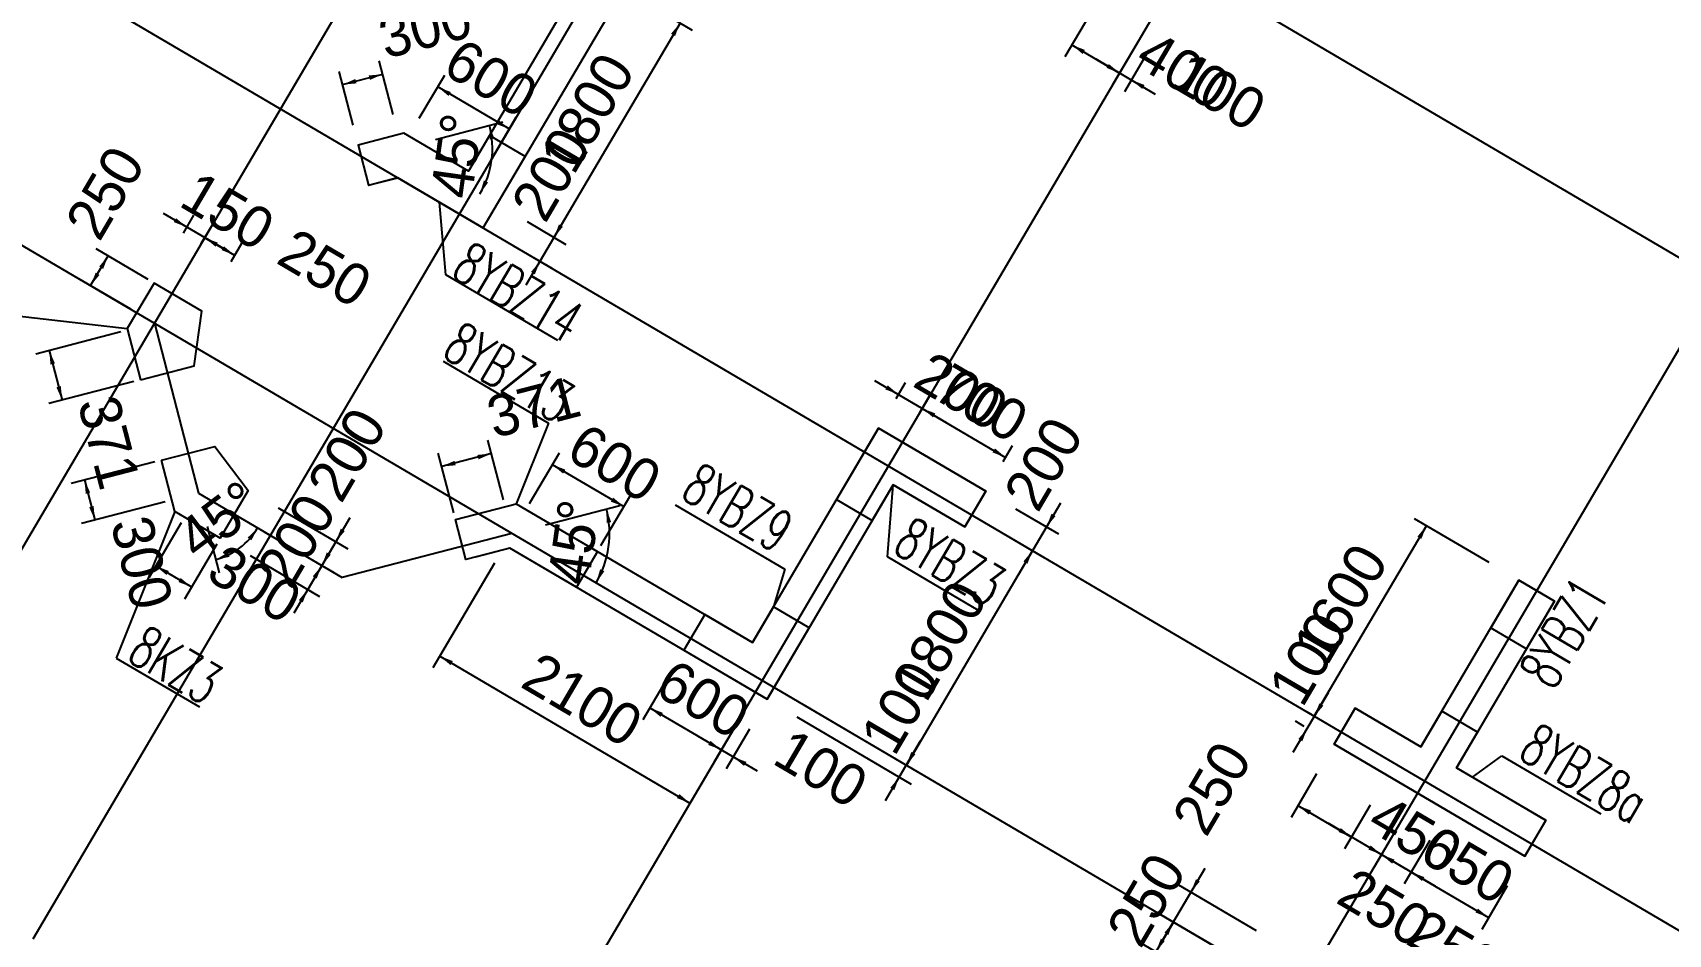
# Model space of a CAD drawing. Extents: x 387171 to 699106, y 11966 to 245688.
# Drawn here: x 584335 to 596167, y 123396 to 129922 of the extents above; entities that cross this region are included whole.
import ezdxf

# ---------------------------------------------------------------- set-up
doc = ezdxf.new("R2010")
doc.units = 0
doc.header["$LTSCALE"] = 100
doc.header["$MEASUREMENT"] = 0
for name, color, linetype in [('b边缘构件', 235, 'Continuous'), ('colu-主楼', 7, 'Continuous'), ('DIM', 3, 'Continuous'), ('DOTE', 253, 'Continuous'), ('NUM', 7, 'Continuous'), ('wall-主楼', 2, 'Continuous'), ('Y阴影', 254, 'Continuous'), ('小尺寸', 4, 'Continuous'), ('网格', 253, 'Continuous'), ('边缘构件标注', 1, 'Continuous')]:
    doc.layers.add(name, color=color, linetype=linetype)
doc.layers.add('REIN', color=6, linetype='Continuous', lineweight=18)
doc.styles.add('hztxt', font='hztxt')
doc.styles.get("Standard").update_dxf_attribs({"font": 'standard'})
doc.dimstyles.get("Standard").update_dxf_attribs({"dimtxt": 300, "dimasz": 100, "dimexe": 100, "dimexo": 250, "dimgap": 100, "dimtad": 0, "dimtoh": 1, "dimdec": 0, "dimdsep": 46, "dimcen": 0.09, "dimclrt": 7, "dimadec": 0, "dimazin": 0, "dimtfac": 1, "dimtdec": 4, "dimtofl": 0, "dimtmove": 0, "dimatfit": 3, "dimfxl": 1, "dimtolj": 1, "dimtzin": 0, "dimarcsym": 0})

# ---------------------------------------------------------------- blocks, each defined once
blk = doc.blocks.new('*D1610')
at = {"layer": '小尺寸', "color": 0, "linetype": 'ByBlock', "lineweight": -2}
for p, q in [((591770, 126517), (591466, 126000)), ((591445, 126476), (591755, 126294)), ((591344, 126304), (591654, 126122))]:
    blk.add_line(p, q, dxfattribs=at)
for points in [[(591669, 126345), (591705, 126440), (591734, 126423)], [(591567, 126173), (591531, 126078), (591502, 126095)]]:
    blk.add_solid(points, dxfattribs=at)
at = {"layer": '小尺寸', "color": 7, "linetype": 'Continuous', "lineweight": -2, "insert": (591648, 126802), "char_height": 300, "width": 566.67, "attachment_point": 5, "rotation": 59.5454, "style": 'hztxt'}
blk.add_mtext('200', dxfattribs=at)
blk = doc.blocks.new('*D1554')
at = {"layer": '小尺寸', "color": 0, "linetype": 'ByBlock', "lineweight": -2}
for p, q in [((591344, 126304), (591654, 126122)), ((591567, 126173), (590655, 124621)), ((589914, 125057), (590741, 124570))]:
    blk.add_line(p, q, dxfattribs=at)
for points in [[(591567, 126173), (591531, 126078), (591502, 126095)], [(590655, 124621), (590691, 124716), (590720, 124699)]]:
    blk.add_solid(points, dxfattribs=at)
at = {"layer": '小尺寸', "color": 7, "linetype": 'Continuous', "lineweight": -2, "insert": (590896, 125523), "char_height": 300, "width": 690, "attachment_point": 5, "rotation": 59.5454, "style": 'hztxt'}
blk.add_mtext('1800', dxfattribs=at)
blk = doc.blocks.new('*D1825')
at = {"layer": '小尺寸', "color": 0, "linetype": 'ByBlock', "lineweight": -2}
for p, q in [((589864, 124970), (590691, 124484)), ((589914, 125057), (590741, 124570)), ((590756, 124793), (590503, 124362))]:
    blk.add_line(p, q, dxfattribs=at)
for points in [[(590655, 124621), (590691, 124716), (590720, 124699)], [(590604, 124535), (590568, 124440), (590539, 124457)]]:
    blk.add_solid(points, dxfattribs=at)
at = {"layer": '小尺寸', "color": 7, "linetype": 'Continuous', "lineweight": -2, "insert": (590611, 125039), "char_height": 300, "width": 476.67, "attachment_point": 5, "rotation": 59.5454, "style": 'hztxt'}
blk.add_mtext('100', dxfattribs=at)
blk = doc.blocks.new('*D2082')
at = {"layer": '小尺寸', "color": 0, "linetype": 'ByBlock', "lineweight": -2}
for p, q in [((593623, 124558), (593438, 124242)), ((593488, 124328), (593876, 124100)), ((594011, 124330), (593825, 124014))]:
    blk.add_line(p, q, dxfattribs=at)
for points in [[(593488, 124328), (593583, 124292), (593566, 124263)], [(593876, 124100), (593781, 124137), (593798, 124165)]]:
    blk.add_solid(points, dxfattribs=at)
at = {"layer": '小尺寸', "color": 7, "linetype": 'Continuous', "lineweight": -2, "insert": (594338, 124119), "char_height": 300, "width": 576.67, "attachment_point": 5, "rotation": 329.5454, "style": 'hztxt'}
blk.add_mtext('450', dxfattribs=at)
blk = doc.blocks.new('*D49')
at = {"layer": '小尺寸', "color": 0, "linetype": 'ByBlock', "lineweight": -2}
for p, q in [((594011, 124330), (593825, 124014)), ((593704, 124202), (594264, 123872)), ((594227, 124203), (594041, 123887))]:
    blk.add_line(p, q, dxfattribs=at)
for points in [[(593876, 124100), (593781, 124137), (593798, 124165)], [(594092, 123973), (594186, 123937), (594169, 123908)]]:
    blk.add_solid(points, dxfattribs=at)
at = {"layer": '小尺寸', "color": 7, "linetype": 'Continuous', "lineweight": -2, "insert": (594115, 123588), "char_height": 300, "width": 566.67, "attachment_point": 5, "rotation": 329.5454, "style": 'hztxt'}
blk.add_mtext('250', dxfattribs=at)
blk = doc.blocks.new('*D554')
at = {"layer": '小尺寸', "color": 0, "linetype": 'ByBlock', "lineweight": -2}
for p, q in [((593454, 124715), (593708, 125146)), ((593585, 124986), (593520, 125024)), ((593534, 124900), (593470, 124938))]:
    blk.add_line(p, q, dxfattribs=at)
for points in [[(593606, 124974), (593643, 125068), (593672, 125051)], [(593556, 124887), (593519, 124793), (593491, 124810)]]:
    blk.add_solid(points, dxfattribs=at)
at = {"layer": '小尺寸', "color": 7, "linetype": 'Continuous', "lineweight": -2, "insert": (593562, 125392), "char_height": 300, "width": 476.67, "attachment_point": 5, "rotation": 59.5454, "style": 'hztxt'}
blk.add_mtext('100', dxfattribs=at)
blk = doc.blocks.new('*D811')
at = {"layer": '小尺寸', "color": 0, "linetype": 'ByBlock', "lineweight": -2}
for p, q in [((594870, 126087), (594331, 126404)), ((593606, 124974), (594417, 126353)), ((593585, 124986), (593520, 125024))]:
    blk.add_line(p, q, dxfattribs=at)
for points in [[(594417, 126353), (594381, 126258), (594352, 126275)], [(593606, 124974), (593643, 125068), (593672, 125051)]]:
    blk.add_solid(points, dxfattribs=at)
at = {"layer": '小尺寸', "color": 7, "linetype": 'Continuous', "lineweight": -2, "insert": (593796, 125790), "char_height": 300, "width": 685, "attachment_point": 5, "rotation": 59.5454, "style": 'hztxt'}
blk.add_mtext('1600', dxfattribs=at)
blk = doc.blocks.new('*D3248')
at = {"layer": '小尺寸', "color": 0, "linetype": 'ByBlock', "lineweight": -2}
for p, q in [((591979, 130049), (591802, 129747)), ((591853, 129833), (592198, 129630)), ((592324, 129846), (592147, 129544))]:
    blk.add_line(p, q, dxfattribs=at)
for points in [[(591853, 129833), (591947, 129797), (591930, 129768)], [(592198, 129630), (592103, 129667), (592120, 129695)]]:
    blk.add_solid(points, dxfattribs=at)
at = {"layer": '小尺寸', "color": 7, "linetype": 'Continuous', "lineweight": -2, "insert": (592659, 129649), "char_height": 300, "width": 576.67, "attachment_point": 5, "rotation": 329.5454, "style": 'hztxt'}
blk.add_mtext('400', dxfattribs=at)
blk = doc.blocks.new('*D3483')
at = {"layer": '小尺寸', "color": 0, "linetype": 'ByBlock', "lineweight": -2}
for p, q in [((592324, 129846), (592147, 129544)), ((592410, 129795), (592233, 129493)), ((592025, 129732), (592456, 129478))]:
    blk.add_line(p, q, dxfattribs=at)
for points in [[(592198, 129630), (592103, 129667), (592120, 129695)], [(592284, 129580), (592378, 129543), (592361, 129515)]]:
    blk.add_solid(points, dxfattribs=at)
at = {"layer": '小尺寸', "color": 7, "linetype": 'Continuous', "lineweight": -2, "insert": (592919, 129496), "char_height": 300, "width": 476.67, "attachment_point": 5, "rotation": 329.5454, "style": 'hztxt'}
blk.add_mtext('100', dxfattribs=at)
blk = doc.blocks.new('*D4089')
at = {"layer": '小尺寸', "color": 0, "linetype": 'ByBlock', "lineweight": -2}
for p, q in [((588918, 125236), (588749, 124949)), ((588800, 125035), (589317, 124731)), ((589486, 125018), (589266, 124645))]:
    blk.add_line(p, q, dxfattribs=at)
for points in [[(588800, 125035), (588894, 124999), (588877, 124970)], [(589317, 124731), (589222, 124767), (589239, 124796)]]:
    blk.add_solid(points, dxfattribs=at)
at = {"layer": '小尺寸', "color": 7, "linetype": 'Continuous', "lineweight": -2, "insert": (589185, 125098), "char_height": 300, "width": 556.67, "attachment_point": 5, "rotation": 329.5454, "style": 'hztxt'}
blk.add_mtext('600', dxfattribs=at)
blk = doc.blocks.new('*D229')
at = {"layer": '小尺寸', "color": 0, "linetype": 'ByBlock', "lineweight": -2}
for p, q in [((589486, 125018), (589266, 124645)), ((589144, 124832), (589575, 124579)), ((589521, 124882), (589352, 124594))]:
    blk.add_line(p, q, dxfattribs=at)
for points in [[(589317, 124731), (589222, 124767), (589239, 124796)], [(589403, 124680), (589498, 124644), (589481, 124615)]]:
    blk.add_solid(points, dxfattribs=at)
at = {"layer": '小尺寸', "color": 7, "linetype": 'Continuous', "lineweight": -2, "insert": (590038, 124596), "char_height": 300, "width": 476.67, "attachment_point": 5, "rotation": 329.5454, "style": 'hztxt'}
blk.add_mtext('100', dxfattribs=at)
blk = doc.blocks.new('*D457')
at = {"layer": '小尺寸', "color": 0, "linetype": 'ByBlock', "lineweight": -2}
for p, q in [((590425, 127405), (590942, 127101)), ((590581, 127275), (590648, 127390)), ((590753, 127174), (590821, 127289))]:
    blk.add_line(p, q, dxfattribs=at)
for points in [[(590598, 127304), (590503, 127340), (590520, 127369)], [(590770, 127203), (590865, 127166), (590848, 127138)]]:
    blk.add_solid(points, dxfattribs=at)
at = {"layer": '小尺寸', "color": 7, "linetype": 'Continuous', "lineweight": -2, "insert": (591053, 127326), "char_height": 300, "width": 566.67, "attachment_point": 5, "rotation": 329.5454, "style": 'hztxt'}
blk.add_mtext('200', dxfattribs=at)
blk = doc.blocks.new('*D2949')
at = {"layer": '小尺寸', "color": 0, "linetype": 'ByBlock', "lineweight": -2}
for p, q in [((590753, 127174), (590821, 127289)), ((590770, 127203), (591373, 126848)), ((591356, 126819), (591424, 126934))]:
    blk.add_line(p, q, dxfattribs=at)
for points in [[(590770, 127203), (590865, 127166), (590848, 127138)], [(591373, 126848), (591279, 126884), (591296, 126913)]]:
    blk.add_solid(points, dxfattribs=at)
at = {"layer": '小尺寸', "color": 7, "linetype": 'Continuous', "lineweight": -2, "insert": (591198, 127241), "char_height": 300, "width": 566.67, "attachment_point": 5, "rotation": 329.5454, "style": 'hztxt'}
blk.add_mtext('700', dxfattribs=at)
blk = doc.blocks.new('*D3922')
at = {"layer": '小尺寸', "color": 0, "linetype": 'ByBlock', "lineweight": -2}
for p, q in [((587675, 126083), (587229, 125324)), ((587280, 125410), (589090, 124346)), ((589486, 125018), (589040, 124260))]:
    blk.add_line(p, q, dxfattribs=at)
for points in [[(587280, 125410), (587374, 125374), (587357, 125345)], [(589090, 124346), (588996, 124382), (589013, 124411)]]:
    blk.add_solid(points, dxfattribs=at)
at = {"layer": '小尺寸', "color": 7, "linetype": 'Continuous', "lineweight": -2, "insert": (588312, 125094), "char_height": 300, "width": 775, "attachment_point": 5, "rotation": 329.5454, "style": 'hztxt'}
blk.add_mtext('2100', dxfattribs=at)
blk = doc.blocks.new('*D2030')
at = {"layer": '小尺寸', "color": 0, "linetype": 'ByBlock', "lineweight": -2}
for p, q in [((587929, 126514), (588145, 126882)), ((588094, 126796), (588612, 126492)), ((588446, 126210), (588663, 126578))]:
    blk.add_line(p, q, dxfattribs=at)
for points in [[(588094, 126796), (588189, 126759), (588172, 126731)], [(588612, 126492), (588517, 126528), (588534, 126557)]]:
    blk.add_solid(points, dxfattribs=at)
at = {"layer": '小尺寸', "color": 7, "linetype": 'Continuous', "lineweight": -2, "insert": (588544, 126807), "char_height": 300, "width": 556.67, "attachment_point": 5, "rotation": 329.5454, "style": 'hztxt'}
blk.add_mtext('600', dxfattribs=at)
blk = doc.blocks.new('*D1068')
at = {"layer": '小尺寸', "color": 0, "linetype": 'ByBlock', "lineweight": -2}
for p, q in [((587740, 126540), (587628, 126972)), ((587381, 126447), (587269, 126879)), ((587653, 126875), (587294, 126782))]:
    blk.add_line(p, q, dxfattribs=at)
for points in [[(587653, 126875), (587560, 126834), (587552, 126866)], [(587294, 126782), (587386, 126823), (587395, 126791)]]:
    blk.add_solid(points, dxfattribs=at)
at = {"layer": '小尺寸', "color": 7, "linetype": 'Continuous', "lineweight": -2, "insert": (587959, 127213), "char_height": 300, "width": 561.67, "attachment_point": 5, "rotation": 14.5454, "style": 'hztxt'}
blk.add_mtext('371', dxfattribs=at)
blk = doc.blocks.new('*D2524')
at = {"layer": '小尺寸', "color": 0, "linetype": 'ByBlock', "lineweight": -2}
for p, q in [((585409, 126374), (585175, 125976)), ((585668, 126221), (585434, 125823)), ((585225, 126062), (585484, 125910))]:
    blk.add_line(p, q, dxfattribs=at)
for points in [[(585225, 126062), (585320, 126026), (585303, 125997)], [(585484, 125910), (585390, 125946), (585406, 125975)]]:
    blk.add_solid(points, dxfattribs=at)
at = {"layer": '小尺寸', "color": 7, "linetype": 'Continuous', "lineweight": -2, "insert": (585941, 125931), "char_height": 300, "width": 566.67, "attachment_point": 5, "rotation": 329.5454, "style": 'hztxt'}
blk.add_mtext('300', dxfattribs=at)
blk = doc.blocks.new('*D1331')
at = {"layer": '小尺寸', "color": 0, "linetype": 'ByBlock', "lineweight": -2}
for p, q in [((585218, 126817), (584613, 126660)), ((584710, 126685), (584785, 126395)), ((585293, 126526), (584688, 126369))]:
    blk.add_line(p, q, dxfattribs=at)
for points in [[(584710, 126685), (584751, 126593), (584719, 126584)], [(584785, 126395), (584744, 126487), (584776, 126496)]]:
    blk.add_solid(points, dxfattribs=at)
at = {"layer": '小尺寸', "color": 7, "linetype": 'Continuous', "lineweight": -2, "insert": (585124, 126086), "char_height": 300, "width": 566.67, "attachment_point": 5, "rotation": 284.5454, "style": 'hztxt'}
blk.add_mtext('300', dxfattribs=at)
blk = doc.blocks.new('*D2783')
at = {"layer": '小尺寸', "color": 0, "linetype": 'ByBlock', "lineweight": -2}
for p, q in [((586111, 126483), (586614, 126187)), ((586629, 126410), (586325, 125893)), ((586010, 126310), (586513, 126014))]:
    blk.add_line(p, q, dxfattribs=at)
for points in [[(586528, 126238), (586564, 126332), (586593, 126315)], [(586426, 126065), (586390, 125971), (586361, 125987)]]:
    blk.add_solid(points, dxfattribs=at)
at = {"layer": '小尺寸', "color": 7, "linetype": 'Continuous', "lineweight": -2, "insert": (586609, 126869), "char_height": 300, "width": 566.67, "attachment_point": 5, "rotation": 59.5454, "style": 'hztxt'}
blk.add_mtext('200', dxfattribs=at)
blk = doc.blocks.new('*D3013')
at = {"layer": '小尺寸', "color": 0, "linetype": 'ByBlock', "lineweight": -2}
for p, q in [((586010, 126310), (586513, 126014)), ((585908, 126138), (586411, 125842)), ((586528, 126238), (586224, 125720))]:
    blk.add_line(p, q, dxfattribs=at)
for points in [[(586426, 126065), (586463, 126160), (586491, 126143)], [(586325, 125893), (586289, 125798), (586260, 125815)]]:
    blk.add_solid(points, dxfattribs=at)
at = {"layer": '小尺寸', "color": 7, "linetype": 'Continuous', "lineweight": -2, "insert": (586244, 126248), "char_height": 300, "width": 566.67, "attachment_point": 5, "rotation": 59.5454, "style": 'hztxt'}
blk.add_mtext('200', dxfattribs=at)
blk = doc.blocks.new('*D3730')
at = {"layer": '小尺寸', "color": 0, "linetype": 'ByBlock', "lineweight": -2}
for p, q in [((584754, 128091), (584881, 128307)), ((585171, 128136), (584795, 128357)), ((585044, 127920), (584668, 128141))]:
    blk.add_line(p, q, dxfattribs=at)
for points in [[(584881, 128307), (584845, 128212), (584816, 128229)], [(584754, 128091), (584791, 128185), (584819, 128169)]]:
    blk.add_solid(points, dxfattribs=at)
at = {"layer": '小尺寸', "color": 7, "linetype": 'Continuous', "lineweight": -2, "insert": (584860, 128764), "char_height": 300, "width": 566.67, "attachment_point": 5, "rotation": 59.5277, "style": 'hztxt'}
blk.add_mtext('250', dxfattribs=at)
blk = doc.blocks.new('*D1019')
at = {"layer": '小尺寸', "color": 0, "linetype": 'ByBlock', "lineweight": -2}
for p, q in [((585279, 128616), (585753, 128337)), ((585426, 128472), (585502, 128600)), ((585555, 128396), (585631, 128525))]:
    blk.add_line(p, q, dxfattribs=at)
for points in [[(585451, 128514), (585356, 128551), (585373, 128579)], [(585580, 128438), (585675, 128402), (585658, 128373)]]:
    blk.add_solid(points, dxfattribs=at)
at = {"layer": '小尺寸', "color": 7, "linetype": 'Continuous', "lineweight": -2, "insert": (585746, 128631), "char_height": 300, "width": 476.67, "attachment_point": 5, "rotation": 329.5454, "style": 'hztxt'}
blk.add_mtext('150', dxfattribs=at)
blk = doc.blocks.new('*D983')
at = {"layer": '小尺寸', "color": 0, "linetype": 'ByBlock', "lineweight": -2}
for p, q in [((585555, 128396), (585631, 128525)), ((585580, 128438), (585796, 128311)), ((585770, 128267), (585847, 128398))]:
    blk.add_line(p, q, dxfattribs=at)
for points in [[(585580, 128438), (585675, 128402), (585658, 128373)], [(585796, 128311), (585702, 128348), (585719, 128376)]]:
    blk.add_solid(points, dxfattribs=at)
at = {"layer": '小尺寸', "color": 7, "linetype": 'Continuous', "lineweight": -2, "insert": (586449, 128218), "char_height": 300, "width": 566.67, "attachment_point": 5, "rotation": 329.5454, "style": 'hztxt'}
blk.add_mtext('250', dxfattribs=at)
blk = doc.blocks.new('*D4378')
at = {"layer": '小尺寸', "color": 0, "linetype": 'ByBlock', "lineweight": -2}
for p, q in [((588823, 130106), (589105, 129941)), ((589018, 129991), (588106, 128440)), ((587911, 128555), (588192, 128389))]:
    blk.add_line(p, q, dxfattribs=at)
for points in [[(589018, 129991), (588982, 129897), (588953, 129914)], [(588106, 128440), (588142, 128534), (588171, 128518)]]:
    blk.add_solid(points, dxfattribs=at)
at = {"layer": '小尺寸', "color": 7, "linetype": 'Continuous', "lineweight": -2, "insert": (588347, 129342), "char_height": 300, "width": 690, "attachment_point": 5, "rotation": 59.5454, "style": 'hztxt'}
blk.add_mtext('1800', dxfattribs=at)
blk = doc.blocks.new('*D255')
at = {"layer": '小尺寸', "color": 0, "linetype": 'ByBlock', "lineweight": -2}
for p, q in [((588207, 128612), (587903, 128095)), ((587911, 128555), (588192, 128389)), ((587809, 128382), (588091, 128217))]:
    blk.add_line(p, q, dxfattribs=at)
for points in [[(588106, 128440), (588142, 128534), (588171, 128518)], [(588005, 128267), (587968, 128173), (587940, 128190)]]:
    blk.add_solid(points, dxfattribs=at)
at = {"layer": '小尺寸', "color": 7, "linetype": 'Continuous', "lineweight": -2, "insert": (588085, 128897), "char_height": 300, "width": 566.67, "attachment_point": 5, "rotation": 59.5454, "style": 'hztxt'}
blk.add_mtext('200', dxfattribs=at)
blk = doc.blocks.new('*D3700')
at = {"layer": '小尺寸', "color": 0, "linetype": 'ByBlock', "lineweight": -2}
for p, q in [((586943, 129329), (586842, 129718)), ((586653, 129253), (586552, 129642)), ((586577, 129546), (586867, 129621))]:
    blk.add_line(p, q, dxfattribs=at)
for points in [[(586577, 129546), (586669, 129587), (586678, 129555)], [(586867, 129621), (586775, 129580), (586766, 129612)]]:
    blk.add_solid(points, dxfattribs=at)
at = {"layer": '小尺寸', "color": 7, "linetype": 'Continuous', "lineweight": -2, "insert": (587175, 129959), "char_height": 300, "width": 566.67, "attachment_point": 5, "rotation": 14.5454, "style": 'hztxt'}
blk.add_mtext('300', dxfattribs=at)
blk = doc.blocks.new('*D2545')
at = {"layer": '小尺寸', "color": 0, "linetype": 'ByBlock', "lineweight": -2}
blk.add_line((587248, 129150), (587737, 129276), dxfattribs=at)
blk.add_arc((587006, 129087), 655, 329.5454, 14.5454, dxfattribs=at)
for points in [[(587640, 129251), (587674, 129156), (587641, 129150)], [(587570, 128755), (587599, 128852), (587629, 128837)]]:
    blk.add_solid(points, dxfattribs=at)
at = {"layer": '小尺寸', "color": 7, "linetype": 'Continuous', "lineweight": -2, "insert": (587555, 129010), "char_height": 300, "width": 463.33, "attachment_point": 8, "rotation": 82.0454, "style": 'hztxt'}
blk.add_mtext('45%%D', dxfattribs=at)
blk = doc.blocks.new('*D474')
at = {"layer": '小尺寸', "color": 0, "linetype": 'ByBlock', "lineweight": -2}
for p, q in [((587132, 129302), (587316, 129615)), ((587783, 129225), (587266, 129529)), ((587650, 128998), (587833, 129311))]:
    blk.add_line(p, q, dxfattribs=at)
for points in [[(587266, 129529), (587360, 129492), (587343, 129464)], [(587783, 129225), (587688, 129261), (587705, 129290)]]:
    blk.add_solid(points, dxfattribs=at)
at = {"layer": '小尺寸', "color": 7, "linetype": 'Continuous', "lineweight": -2, "insert": (587651, 129592), "char_height": 300, "width": 556.67, "attachment_point": 5, "rotation": 329.5454, "style": 'hztxt'}
blk.add_mtext('600', dxfattribs=at)
blk = doc.blocks.new('*D3657')
at = {"layer": '小尺寸', "color": 0, "linetype": 'ByBlock', "lineweight": -2}
for p, q in [((594442, 124076), (594256, 123761)), ((594307, 123847), (594867, 123517)), ((595002, 123747), (594817, 123431))]:
    blk.add_line(p, q, dxfattribs=at)
for points in [[(594307, 123847), (594402, 123810), (594385, 123782)], [(594867, 123517), (594773, 123554), (594790, 123582)]]:
    blk.add_solid(points, dxfattribs=at)
at = {"layer": '小尺寸', "color": 7, "linetype": 'Continuous', "lineweight": -2, "insert": (594714, 123898), "char_height": 300, "width": 556.67, "attachment_point": 5, "rotation": 329.5454, "style": 'hztxt'}
blk.add_mtext('650', dxfattribs=at)
blk = doc.blocks.new('*D3874')
at = {"layer": '小尺寸', "color": 0, "linetype": 'ByBlock', "lineweight": -2}
for p, q in [((594227, 124203), (594041, 123887)), ((594480, 123745), (593919, 124075)), ((594442, 124076), (594256, 123761))]:
    blk.add_line(p, q, dxfattribs=at)
for points in [[(594092, 123973), (593997, 124010), (594014, 124039)], [(594307, 123847), (594402, 123810), (594385, 123782)]]:
    blk.add_solid(points, dxfattribs=at)
at = {"layer": '小尺寸', "color": 7, "linetype": 'Continuous', "lineweight": -2, "insert": (594620, 123291), "char_height": 300, "width": 566.67, "attachment_point": 5, "rotation": 329.5454, "style": 'hztxt'}
blk.add_mtext('250', dxfattribs=at)
blk = doc.blocks.new('*D3885')
at = {"layer": '小尺寸', "color": 0, "linetype": 'ByBlock', "lineweight": -2}
for p, q in [((584974, 127756), (584358, 127596)), ((584455, 127621), (584548, 127263)), ((585067, 127397), (584451, 127237))]:
    blk.add_line(p, q, dxfattribs=at)
for points in [[(584455, 127621), (584496, 127529), (584464, 127520)], [(584548, 127263), (584507, 127355), (584539, 127364)]]:
    blk.add_solid(points, dxfattribs=at)
at = {"layer": '小尺寸', "color": 7, "linetype": 'Continuous', "lineweight": -2, "insert": (584886, 126957), "char_height": 300, "width": 561.67, "attachment_point": 5, "rotation": 284.5454, "style": 'hztxt'}
blk.add_mtext('371', dxfattribs=at)
blk = doc.blocks.new('*D536')
at = {"layer": 'DIM', "color": 0, "linetype": 'ByBlock', "lineweight": -2}
for p, q in [((592815, 123873), (592485, 123313)), ((593187, 123422), (592627, 123751)), ((593061, 123207), (592500, 123536))]:
    blk.add_line(p, q, dxfattribs=at)
for points in [[(592713, 123701), (592750, 123795), (592778, 123779)], [(592587, 123485), (592550, 123391), (592522, 123408)]]:
    blk.add_solid(points, dxfattribs=at)
at = {"layer": 'DIM', "color": 7, "linetype": 'Continuous', "lineweight": -2, "insert": (592866, 124454), "char_height": 300, "width": 566.67, "attachment_point": 5, "rotation": 59.5454, "style": 'hztxt'}
blk.add_mtext('250', dxfattribs=at)
blk = doc.blocks.new('*D763')
at = {"layer": 'DIM', "color": 0, "linetype": 'ByBlock', "lineweight": -2}
for p, q in [((593061, 123207), (592500, 123536)), ((592587, 123485), (592460, 123270)), ((592934, 122991), (592374, 123320))]:
    blk.add_line(p, q, dxfattribs=at)
for points in [[(592587, 123485), (592550, 123391), (592522, 123408)], [(592460, 123270), (592496, 123364), (592525, 123348)]]:
    blk.add_solid(points, dxfattribs=at)
at = {"layer": 'DIM', "color": 7, "linetype": 'Continuous', "lineweight": -2, "insert": (592391, 123647), "char_height": 300, "width": 566.67, "attachment_point": 5, "rotation": 59.5454, "style": 'hztxt'}
blk.add_mtext('250', dxfattribs=at)
blk = doc.blocks.new('*D2805')
at = {"layer": 'REIN', "color": 0, "linetype": 'ByBlock', "lineweight": -2}
blk.add_line((585598, 126347), (585685, 126013), dxfattribs=at)
blk.add_arc((585535, 126589), 496, 284.5454, 329.5454, dxfattribs=at)
for points in [[(585963, 126338), (585917, 126247), (585890, 126267)], [(585660, 126109), (585748, 126160), (585759, 126128)]]:
    blk.add_solid(points, dxfattribs=at)
at = {"layer": 'REIN', "color": 7, "linetype": 'Continuous', "lineweight": -2, "insert": (585774, 126273), "char_height": 300, "width": 463.33, "attachment_point": 8, "rotation": 37.0454, "style": 'hztxt'}
blk.add_mtext('45%%D', dxfattribs=at)
blk = doc.blocks.new('*D960')
at = {"layer": 'REIN', "color": 0, "linetype": 'ByBlock', "lineweight": -2}
blk.add_line((588045, 126361), (588582, 126500), dxfattribs=at)
blk.add_arc((587803, 126298), 705, 329.5454, 14.5454, dxfattribs=at)
for points in [[(588485, 126475), (588520, 126380), (588487, 126374)], [(588411, 125941), (588440, 126038), (588470, 126023)]]:
    blk.add_solid(points, dxfattribs=at)
at = {"layer": 'REIN', "color": 7, "linetype": 'Continuous', "lineweight": -2, "insert": (588402, 126214), "char_height": 300, "width": 463.33, "attachment_point": 8, "rotation": 82.0454, "style": 'hztxt'}
blk.add_mtext('45%%D', dxfattribs=at)

msp = doc.modelspace()

# ---------------------------------------------------------------- hatches: boundary and pattern name
at = {"layer": 'Y阴影'}
h = msp.add_hatch(dxfattribs=at)
h.set_pattern_fill('ANSI31', color=256, scale=25, angle=-30.45463, style=0)
h.set_pattern_definition([])
h.paths.add_polyline_path([(586765.6, 128817.9), (586975.8, 128872.4), (587594, 128508.9), (587898.1, 129026.1), (587639.5, 129178.2), (587487.4, 128919.6), (587020.7, 129194), (586690.2, 129108.3)], flags=0)
h = msp.add_hatch(dxfattribs=at)
h.set_pattern_fill('ANSI31', color=256, scale=25, angle=-30.45463, style=0)
h.set_pattern_definition([])
h.paths.add_polyline_path([(590453.8, 127059.4), (590149.7, 126542.2), (590408.3, 126390.1), (590560.4, 126648.7), (591077.6, 126344.6), (591229.7, 126603.2)], flags=0)
h = msp.add_hatch(dxfattribs=at)
h.set_pattern_fill('ANSI31', color=256, scale=25, angle=-30.45463, style=0)
h.set_pattern_definition([])
h.paths.add_polyline_path([(587832.4, 126512.7), (588420.3, 126167), (588268.8, 125908), (587787.4, 126191.1), (587468.5, 126108.3), (587393.2, 126398.7)], flags=0)
h = msp.add_hatch(dxfattribs=at)
h.set_pattern_fill('ANSI31', color=256, scale=25, angle=-30.45463, style=0)
h.set_pattern_definition([])
h.paths.add_polyline_path([(595085.7, 125960), (594882.9, 125615.2), (595141.5, 125463.2), (595344.3, 125808)], flags=0)
h = msp.add_hatch(dxfattribs=at)
h.set_pattern_fill('ANSI31', color=256, scale=25, angle=-30.45463, style=0)
h.set_pattern_definition([])
h.paths.add_polyline_path([(589196.7, 125710.5), (589044.6, 125451.9), (589648.1, 125097.1), (589952.2, 125614.3), (589693.6, 125766.3), (589541.5, 125507.7)], flags=0)
h = msp.add_hatch(dxfattribs=at)
h.set_pattern_fill('ANSI31', color=256, scale=25, angle=-30.45463, style=0)
h.set_pattern_definition([])
h.paths.add_polyline_path([(593902, 125032), (593749.9, 124773.3), (595129.2, 123962.4), (595281.2, 124221), (594634.7, 124601.1), (594786.7, 124859.7), (594528.1, 125011.8), (594376.1, 124753.2)], flags=0)

# ---------------------------------------------------------------- linework, layer by layer
at = {"layer": 'b边缘构件'}
for points in [[(586765.6, 128817.9), (586975.8, 128872.4), (587594, 128508.9), (587898.1, 129026.1), (587639.5, 129178.2), (587487.4, 128919.6), (587020.7, 129194), (586690.2, 129108.3)], [(587832.4, 126512.7), (588420.3, 126167), (588268.8, 125908), (587787.4, 126191.1), (587468.5, 126108.3), (587393.2, 126398.7)]]:
    msp.add_lwpolyline(points, close=True, dxfattribs=at)
for points in [[(590453.8, 127059.4), (590149.7, 126542.2), (590408.3, 126390.1), (590560.4, 126648.7), (591077.6, 126344.6), (591229.7, 126603.2), (590453.8, 127059.4)], [(588268.8, 125908), (587787.8, 126190.8), (587537.5, 126125.9)], [(595085.7, 125960), (594882.9, 125615.2), (595141.5, 125463.2), (595344.3, 125808), (595085.7, 125960)], [(589196.7, 125710.5), (589044.6, 125451.9), (589648.1, 125097.1), (589952.2, 125614.3), (589693.6, 125766.3), (589541.5, 125507.7), (589196.7, 125710.5)], [(593902, 125032), (593749.9, 124773.3), (595129.2, 123962.4), (595281.2, 124221), (594634.7, 124601.1), (594786.7, 124859.7), (594528.1, 125011.8), (594376.1, 124753.2), (593902, 125032)]]:
    msp.add_lwpolyline(points, dxfattribs=at)
at = {"layer": 'colu-主楼'}
for points in [[(585115.3, 127409.7), (585502.5, 127510.2), (585557.9, 127906.8), (585213.1, 128109.6), (585019.2, 127779.9)], [(585115.3, 127409.7), (585502.5, 127510.2), (585557.9, 127906.8), (585213.1, 128109.6), (585019.2, 127779.9)], [(585266.5, 126827), (585653.7, 126927.5), (585895, 126607.8), (585692.2, 126263), (585362.5, 126456.8)], [(585266.5, 126827), (585653.7, 126927.5), (585895, 126607.8), (585692.2, 126263), (585362.5, 126456.8)]]:
    msp.add_lwpolyline(points, close=True, dxfattribs=at)
at = {"layer": 'DOTE'}
for p, q in [((594660, 143880.5), (583042.3, 124121.8)), ((583218.7, 135953.7), (631186.4, 107749.7)), ((581089.9, 132333.2), (603972.6, 118878.6)), ((589550.4, 132230.8), (584335.4, 123361.5)), ((580177.5, 130781.5), (629391, 101845)), ((592653.7, 130406.1), (587438.7, 121536.8)), ((597293.1, 129418.3), (591317.8, 119256))]:
    msp.add_line(p, q, dxfattribs=at)
at = {"layer": 'NUM', "color": 200}
for p, q in [((584073, 127888.6), (585019.7, 127779.7)), ((585362.5, 126456.8), (584939.1, 125394.1)), ((584939.1, 125394.1), (585542.5, 125043.4))]:
    msp.add_line(p, q, dxfattribs=at)
at = {"layer": 'wall-主楼'}
for points in [[(586975.2, 128872.7), (587594, 128508.9), (588911.8, 130750.2), (587618.8, 131510.5), (588328.3, 132717.3), (589535.2, 132007.7), (589687.2, 132266.3), (588480.4, 132975.9), (589240.7, 134269), (589757.9, 133964.9), (591430.5, 136809.6), (591904.6, 136530.8), (592056.7, 136789.4), (591324, 137220.2), (589651.4, 134375.5), (589134.1, 134679.6), (587208.1, 131403.9), (588501.1, 130643.6), (587487.4, 128919.6), (587020.2, 129194.3), (586689.7, 129108.6), (586765.1, 128818.2)], [(587392.9, 126398.3), (587832.8, 126512.4), (589541.5, 125507.7), (590453.8, 127059.4), (591229.7, 126603.2), (591077.6, 126344.6), (590560.4, 126648.7), (589648.1, 125097.1), (587787.8, 126190.8), (587468.2, 126107.9)], [(595344.3, 125808), (594634.7, 124601.1), (595280.8, 124221.2), (595128.7, 123962.6), (593749.9, 124773.3), (593902, 125032), (594376.1, 124753.2), (595085.7, 125960)]]:
    msp.add_lwpolyline(points, close=True, dxfattribs=at)
at = {"layer": '网格'}
for p, q in [((585216.2, 127818.9), (585535.3, 126589.1)), ((585535.3, 126589.1), (586573, 125978.9)), ((587802.3, 126298.3), (586573, 125978.9))]:
    msp.add_line(p, q, dxfattribs=at)
at = {"layer": '边缘构件标注', "color": 200}
for p, q in [((587323.8, 128169.6), (587278.8, 128694.2)), ((588133, 127693.9), (587323.8, 128169.6)), ((587304.1, 127544.5), (588066.9, 127096)), ((588066.9, 127096), (587832.8, 126512.4)), ((590517.7, 126127.8), (590560.4, 126648.7)), ((588981.8, 126504.6), (589774.9, 126038.3)), ((591176.4, 125740.5), (590517.7, 126127.8)), ((589774.9, 126038.3), (589693.6, 125766.3)), ((594751.2, 124532.6), (594962.8, 124688.9)), ((594962.8, 124688.9), (595679.8, 124267.4))]:
    msp.add_line(p, q, dxfattribs=at)

# ---------------------------------------------------------------- texts
at = {"layer": 'NUM', "color": 200, "width": 0.7}
msp.add_text('8KZ3', height=300, rotation=329.54537, dxfattribs=at).set_placement((585005.9, 125384.9))
at = {"layer": '边缘构件标注', "color": 200, "width": 0.7}
for s, rotation, p in [('8YBZ14', 329.54537, (587351.7, 128161.2)), ('8YBZ13', 329.54537, (587285.6, 127581.9)), ('8YBZ9', 329.54537, (589011, 126561.2)), ('8YBZ3', 329.54537, (590545.1, 126169.5)), ('8YBZ1', 59.54537, (595336.4, 125155.2)), ('8YBZ8a', 329.54537, (595069.9, 124677))]:
    msp.add_text(s, height=300, rotation=rotation, dxfattribs=at).set_placement(p)

# ---------------------------------------------------------------- dimensions: what is measured, and where the dimension line sits
at = {"layer": 'DIM', "color": 200}
for p1, p2, picture, middle in [((593402.9, 123295.3), (593276.2, 123079.8), '*D536', (592608.3, 124015.5)), ((593276.2, 123079.8), (593149.5, 122864.3), '*D763', (592133.8, 123208.5))]:
    dim = msp.add_aligned_dim(p1=p1, p2=p2, distance=-800, dimstyle='Standard', dxfattribs=at)
    dim.commit()
    dim.dimension.update_dxf_attribs({"geometry": picture, "text_midpoint": middle})
at = {"layer": 'REIN'}
for base, line1, line2, picture, middle in [((586015, 126713.6), ((585535.3, 126589.1), (586573, 125978.9)), ((585233.9, 127750.5), (585535.3, 126589.1)), '*D2805', (586130.4, 127038.3)), ((587445.4, 125690.2), ((587802.8, 126298), (588283.8, 126015.2)), ((587483.2, 126215.1), (587802.8, 126298)), '*D960', (587739.8, 125847.3))]:
    dim = msp.add_angular_dim_2l(base=base, line1=line1, line2=line2, dimstyle='Standard', dxfattribs=at)
    dim.commit()
    dim.dimension.update_dxf_attribs({"geometry": picture, "text_midpoint": middle})
at = {"layer": '小尺寸'}
for base, p1, p2, angle, picture, middle in [((592197.5, 129630.3), (592106.1, 130264.1), (592450.9, 130061.3), 329.54537, '*D3248', (592151.8, 129947.2)), ((588106.1, 128439.8), (588607.7, 130233), (587695.3, 128681.3), 59.54537, '*D4378', (588346.7, 129342.4)), ((592283.7, 129579.6), (592450.9, 130061.3), (592537.1, 130010.6), 329.54537, '*D3483', (592584.5, 129692.8)), ((587265.5, 129528.6), (587522.9, 128782.7), (587005.7, 129086.8), 329.54537, '*D474', (587650.8, 129592.1)), ((588004.7, 128267.4), (587695.3, 128681.3), (587594, 128508.9), 59.54537, '*D255', (587839.9, 128480.3)), ((585580.4, 128438.3), (585299.3, 128256.1), (585428.6, 128180.1), 329.54537, '*D1019', (585389.9, 128840.3)), ((585796.3, 128311.3), (585428.6, 128180.1), (585643.7, 128051.9), 329.54537, '*D983', (586010.5, 128475.4)), ((590770.1, 127202.6), (590453.8, 127059.4), (590626.2, 126958), 329.54537, '*D457', (590636.5, 127571.1)), ((591373.5, 126847.8), (590626.2, 126958), (591229.7, 126603.2), 329.54537, '*D2949', (591198.5, 127240.7)), ((586426.4, 126065.2), (585895.6, 126609.3), (585794.2, 126436.9), 59.54537, '*D2783', (586363.9, 126452.2)), ((588611.9, 126491.5), (587801.9, 126298.5), (588319.5, 125994.2), 329.54537, '*D2030', (588543.7, 126806.6)), ((591567.5, 126172.6), (591229.7, 126603.2), (591128.3, 126430.8), 59.54537, '*D1610', (591402.6, 126385.5)), ((585484.2, 125909.6), (585535.3, 126589.1), (585794.2, 126436.9), 329.54537, '*D2524', (585481.4, 126201.2)), ((586325, 125892.8), (585794.2, 126436.9), (585692.9, 126264.5), 59.54537, '*D3013', (585998.9, 125831.5)), ((590655.1, 124620.9), (591128.3, 126430.8), (589698.7, 125183.3), 59.54537, '*D1554', (590895.8, 125523.5)), ((594417.5, 126352.9), (593800.6, 124859.5), (595085.7, 125960), 59.54537, '*D811', (593796.5, 125790)), ((589090.3, 124345.8), (587801.9, 126298.5), (589612.5, 125233.9), 329.54537, '*D3922', (588311.7, 125093.6)), ((593606.5, 124973.7), (593749.9, 124773.3), (593800.6, 124859.5), 59.54537, '*D554', (593365.6, 125057.3)), ((589316.7, 124730.8), (589044.6, 125451.9), (589612.5, 125233.9), 329.54537, '*D4089', (589184.8, 125098.4)), ((590604.4, 124534.7), (589698.7, 125183.3), (589648.1, 125097.1), 59.54537, '*D1825', (590414.3, 124704.5)), ((589402.9, 124680.2), (589612.5, 125233.9), (589648.1, 125097.1), 329.54537, '*D229', (589703.7, 124793.3)), ((593876.1, 124100.2), (593749.9, 124773.3), (594137.8, 124545.2), 329.54537, '*D2082', (593808.9, 124429.7)), ((594091.6, 123973.5), (594137.8, 124545.2), (594353.3, 124418.5), 329.54537, '*D49', (593676.6, 123845.5)), ((594091.6, 123973.5), (594568.8, 124291.8), (594353.3, 124418.5), 149.54537, '*D3874', (594181.6, 123548.6)), ((594867.5, 123517.3), (594568.8, 124291.8), (595129.2, 123962.4), 329.54537, '*D3657', (594714, 123897.5))]:
    dim = msp.add_linear_dim(base=base, p1=p1, p2=p2, angle=angle, dimstyle='Standard', dxfattribs=at)
    dim.commit()
    dim.dimension.update_dxf_attribs({"geometry": picture, "text_midpoint": middle})
for p1, p2, distance, picture, middle in [((586715.3, 129011.5), (587005.7, 129086.8), 551.8, '*D3700', (586659.2, 129825.2)), ((585259.3, 127793.6), (585386.3, 128009.4), 586, '*D3730', (584602.2, 128325.5)), ((585216.2, 127818.9), (585309.3, 127460), -786.4, '*D3885', (584743.5, 127504.8)), ((587802.8, 126298), (587443.5, 126204.8), -596.2, '*D1068', (587410.6, 127070.5)), ((585459.8, 126879.9), (585535.3, 126589.1), -774.8, '*D1331', (584989.5, 126602.7))]:
    dim = msp.add_aligned_dim(p1=p1, p2=p2, distance=distance, dimstyle='Standard', dxfattribs=at)
    dim.commit()
    dim.dimension.update_dxf_attribs({"geometry": picture, "text_midpoint": middle})
dim = msp.add_angular_dim_2l(base=(586673.7, 128522.1), line1=((587005.7, 129086.8), (587573.4, 128753)), line2=((586755.4, 129021.9), (587005.7, 129086.8)), dimstyle='Standard', dxfattribs=at)
dim.commit()
dim.dimension.update_dxf_attribs({"geometry": '*D2545', "text_midpoint": (586949.7, 128685.7)})

doc.saveas('drawing.dxf')
